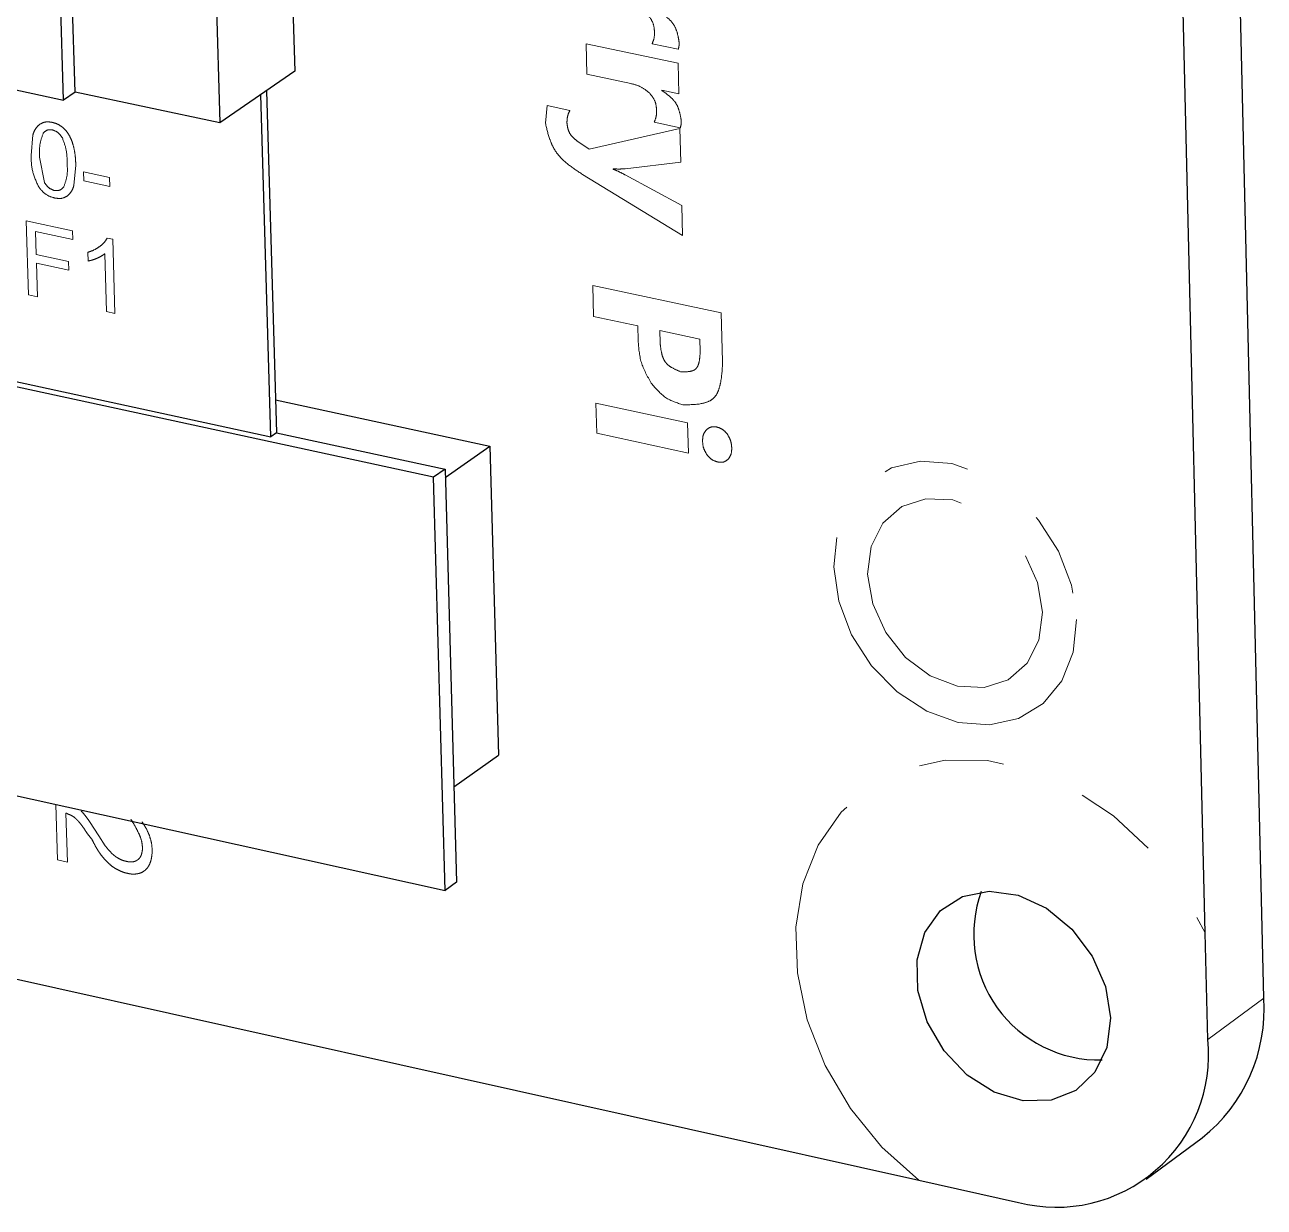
# Model space of a CAD drawing. Header units: millimetres. Extents: x 15 to 415, y 5 to 292.
# Drawn here: x 141.52 to 160.04, y 55.66 to 73.32 of the extents above; entities that cross this region are included whole.
import ezdxf

# ---------------------------------------------------------------- set-up
doc = ezdxf.new("R2010")
doc.units = ezdxf.units.MM
doc.linetypes.add('PHANTOM', pattern=[12.7, 6.35, -1.27, 1.27, -1.27, 1.27, -1.27])

msp = doc.modelspace()

# ---------------------------------------------------------------- linework, layer by layer
at = {"color": 7, "linetype": 'Continuous', "lineweight": 25}
for p, q in [((160.034, 58.782), (159.301, 89.953)), ((145.177, 85.865), (145.557, 72.625)), ((159.158, 59.758), (158.771, 75.979)), ((144.369, 74.184), (144.437, 71.853)), ((142.103, 72.196), (142.057, 73.748)), ((142.277, 72.315), (142.23, 73.866)), ((138.361, 72.996), (142.103, 72.196)), ((145.557, 72.625), (144.437, 71.853)), ((142.277, 72.315), (142.103, 72.196)), ((144.437, 71.853), (142.277, 72.315)), ((145.198, 67.167), (145.05, 72.276)), ((145.137, 72.335), (145.284, 67.227)), ((147.631, 66.561), (134.836, 69.336)), ((134.923, 69.395), (145.198, 67.167)), ((145.27, 67.72), (148.471, 67.027)), ((145.284, 67.227), (145.198, 67.167)), ((145.284, 67.227), (147.803, 66.681)), ((147.806, 66.559), (148.471, 67.027)), ((148.471, 67.027), (148.599, 62.412)), ((147.803, 66.681), (147.631, 66.561)), ((147.803, 66.681), (147.975, 60.513)), ((147.804, 60.391), (147.631, 66.561)), ((135.037, 63.212), (147.804, 60.391)), ((147.935, 61.94), (148.599, 62.412)), ((128.01, 62.049), (154.879, 56.062)), ((147.975, 60.513), (147.804, 60.391)), ((159.196, 58.166), (159.158, 59.758)), ((158.275, 56.078), (159.114, 56.696)), ((154.879, 56.062), (156.369, 55.73))]:
    msp.add_line(p, q, dxfattribs=at)
at = {"color": 8, "linetype": 'PHANTOM', "lineweight": 18}
for p, q in [((149.911, 73.036), (151.284, 72.745)), ((149.923, 72.582), (149.911, 73.036)), ((151.286, 72.954), (150.896, 73.037)), ((150.578, 72.442), (149.923, 72.582)), ((151.284, 72.745), (151.296, 72.29)), ((151.041, 72.344), (151.041, 72.338)), ((151.296, 72.29), (151.041, 72.344)), ((149.303, 71.848), (149.33, 72.112)), ((149.33, 72.112), (149.668, 72.04)), ((151.317, 71.782), (150.927, 71.865)), ((141.618, 71.369), (141.646, 71.676)), ((149.956, 71.464), (151.31, 71.769)), ((151.31, 71.769), (151.323, 71.266)), ((149.784, 71.577), (149.956, 71.464)), ((141.747, 71.341), (141.818, 70.966)), ((142.287, 71.225), (142.259, 70.919)), ((142.407, 70.987), (142.403, 71.124)), ((142.403, 71.124), (142.79, 71.041)), ((150.313, 71.169), (150.313, 71.163)), ((151.323, 71.266), (150.495, 71.17)), ((142.794, 70.904), (142.407, 70.987)), ((142.79, 71.041), (142.794, 70.904)), ((151.352, 70.172), (149.855, 71.086)), ((150.495, 71.077), (151.34, 70.621)), ((151.34, 70.621), (151.352, 70.172)), ((141.547, 70.391), (142.238, 70.243)), ((141.58, 69.287), (141.547, 70.391)), ((141.686, 70.232), (141.697, 69.89)), ((142.242, 70.112), (141.686, 70.232)), ((142.238, 70.243), (142.242, 70.112)), ((142.757, 70.135), (142.838, 70.118)), ((142.838, 70.118), (142.871, 69.008)), ((141.697, 69.89), (142.178, 69.786)), ((142.472, 69.791), (142.468, 69.922)), ((142.745, 69.036), (142.719, 69.9)), ((141.701, 69.759), (141.716, 69.258)), ((142.182, 69.656), (141.701, 69.759)), ((142.178, 69.786), (142.182, 69.656)), ((141.716, 69.258), (141.58, 69.287)), ((150.009, 69.428), (151.93, 69.016)), ((150.021, 68.965), (150.009, 69.428)), ((142.871, 69.008), (142.745, 69.036)), ((150.682, 68.823), (150.021, 68.965)), ((151.93, 69.016), (151.949, 68.29)), ((150.688, 68.602), (150.682, 68.823)), ((151.609, 68.624), (151.01, 68.753)), ((151.01, 68.753), (151.015, 68.57)), ((151.614, 68.442), (151.609, 68.624)), ((150.069, 67.218), (150.056, 67.67)), ((150.056, 67.67), (151.427, 67.374)), ((151.439, 66.922), (150.069, 67.218)), ((151.427, 67.374), (151.439, 66.922)), ((142.012, 60.848), (141.987, 61.676)), ((142.139, 61.546), (142.161, 60.815)), ((142.147, 61.543), (142.139, 61.546)), ((142.171, 61.531), (142.147, 61.543)), ((142.492, 61.421), (142.63, 61.205)), ((142.63, 61.205), (142.728, 61.058)), ((143.427, 60.95), (143.422, 60.915)), ((143.428, 60.987), (143.427, 60.95)), ((142.161, 60.815), (142.012, 60.848)), ((160.034, 58.782), (159.196, 58.166))]:
    msp.add_line(p, q, dxfattribs=at)
at = {"color": 8, "linetype": 'PHANTOM', "lineweight": 18, "flags": 128}
for points in [[(157.236, 64.437), (157.186, 63.95), (157.016, 63.523), (156.738, 63.185), (156.369, 62.96), (155.937, 62.862), (155.469, 62.899), (154.999, 63.067), (154.557, 63.355), (154.175, 63.743), (153.877, 64.206), (153.684, 64.71), (153.61, 65.223), (153.659, 65.71), (153.827, 66.137), (154.105, 66.475), (154.472, 66.701), (154.904, 66.8), (155.372, 66.765), (155.844, 66.598), (156.286, 66.31), (156.67, 65.921), (156.969, 65.457), (157.162, 64.951), (157.236, 64.437)], [(156.727, 64.547), (156.674, 64.131), (156.498, 63.783), (156.217, 63.538), (155.857, 63.42), (155.456, 63.44), (155.051, 63.595), (154.682, 63.872), (154.386, 64.242), (154.191, 64.67), (154.116, 65.113), (154.169, 65.529), (154.344, 65.877), (154.625, 66.123), (154.984, 66.242), (155.386, 66.223), (155.791, 66.068), (156.16, 65.791), (156.457, 65.42), (156.653, 64.991), (156.727, 64.547)], [(154.879, 56.062), (154.33, 56.554), (153.859, 57.132), (153.482, 57.776), (153.214, 58.46), (153.067, 59.158), (153.045, 59.843), (153.15, 60.487), (153.377, 61.066), (153.718, 61.558), (154.16, 61.943), (154.686, 62.206), (155.275, 62.336), (155.905, 62.329), (156.55, 62.183), (157.185, 61.906), (157.786, 61.507), (158.329, 61.002), (158.792, 60.411), (159.158, 59.758)]]:
    msp.add_lwpolyline(points, dxfattribs=at)
at = {"color": 7, "linetype": 'Continuous', "lineweight": 25, "flags": 128}
msp.add_lwpolyline([(157.743, 58.487), (157.689, 58.047), (157.512, 57.675), (157.226, 57.403), (156.857, 57.257), (156.439, 57.248), (156.008, 57.378), (155.602, 57.634), (155.258, 57.995), (155.005, 58.428), (154.867, 58.894), (154.855, 59.353), (154.971, 59.763), (155.205, 60.089), (155.535, 60.301), (155.933, 60.381), (156.363, 60.32), (156.787, 60.125), (157.167, 59.813), (157.469, 59.411), (157.667, 58.956), (157.743, 58.487)], dxfattribs=at)
at = {"color": 7, "linetype": 'Continuous', "lineweight": 25}
for centre, radius, start, end in [((157.572, 59.731), 1.872, 159.8959, 271.4435), ((157.593, 58.613), 2.446, 308.4224, 3.9591), ((156.932, 57.935), 2.276, 255.6804, 5.8266)]:
    msp.add_arc(centre, radius, start, end, dxfattribs=at)
at = {"color": 8, "linetype": 'PHANTOM', "lineweight": 18}
for points, knots in [([(151.01, 73.511), (151.049, 73.484), (151.123, 73.431), (151.225, 73.33), (151.276, 73.197), (151.292, 73.109), (151.299, 73.063)], [0, 0, 0, 0, 0.2610009, 0.5019268, 0.7408509, 1, 1, 1, 1]), ([(150.932, 73.22), (150.927, 73.266), (150.918, 73.358), (150.856, 73.435), (150.825, 73.473)], [0, 0, 0, 0, 0.500657, 1, 1, 1, 1]), ([(150.896, 73.037), (150.908, 73.065), (150.931, 73.121), (150.932, 73.187), (150.932, 73.22)], [0, 0, 0, 0, 0.499675, 1, 1, 1, 1]), ([(151.299, 73.063), (151.3, 73.044), (151.3, 73.006), (151.291, 72.972), (151.286, 72.954)], [0, 0, 0, 0, 0.500589, 1, 1, 1, 1]), ([(150.856, 72.301), (150.813, 72.336), (150.726, 72.406), (150.628, 72.43), (150.578, 72.442)], [0, 0, 0, 0, 0.498875, 1, 1, 1, 1]), ([(150.964, 72.048), (150.959, 72.094), (150.949, 72.186), (150.887, 72.262), (150.856, 72.301)], [0, 0, 0, 0, 0.500657, 1, 1, 1, 1]), ([(151.041, 72.338), (151.08, 72.311), (151.155, 72.258), (151.256, 72.158), (151.308, 72.025), (151.323, 71.937), (151.331, 71.891)], [0, 0, 0, 0, 0.261001, 0.501927, 0.740851, 1, 1, 1, 1]), ([(149.668, 72.04), (149.654, 72.013), (149.627, 71.957), (149.625, 71.888), (149.624, 71.854)], [0, 0, 0, 0, 0.499969, 1, 1, 1, 1]), ([(150.927, 71.865), (150.939, 71.893), (150.962, 71.949), (150.963, 72.015), (150.964, 72.048)], [0, 0, 0, 0, 0.499675, 1, 1, 1, 1]), ([(141.752, 71.837), (141.779, 71.85), (141.835, 71.878), (141.902, 71.867), (141.935, 71.862)], [0, 0, 0, 0, 0.499332, 1, 1, 1, 1]), ([(141.935, 71.862), (141.961, 71.855), (142.011, 71.842), (142.058, 71.811), (142.081, 71.795)], [0, 0, 0, 0, 0.500312, 1, 1, 1, 1]), ([(149.855, 71.086), (149.785, 71.132), (149.651, 71.22), (149.498, 71.358), (149.412, 71.496), (149.35, 71.648), (149.322, 71.768), (149.303, 71.848)], [0, 0, 0, 0, 0.261339, 0.504187, 0.615515, 0.74331, 1, 1, 1, 1]), ([(149.624, 71.854), (149.627, 71.827), (149.635, 71.774), (149.662, 71.694), (149.719, 71.63), (149.762, 71.595), (149.784, 71.577)], [0, 0, 0, 0, 0.259104, 0.499708, 0.740615, 1, 1, 1, 1]), ([(151.331, 71.891), (151.331, 71.872), (151.332, 71.834), (151.322, 71.799), (151.317, 71.782)], [0, 0, 0, 0, 0.500589, 1, 1, 1, 1]), ([(141.646, 71.676), (141.657, 71.709), (141.68, 71.773), (141.728, 71.816), (141.752, 71.837)], [0, 0, 0, 0, 0.500545, 1, 1, 1, 1]), ([(141.801, 71.7), (141.781, 71.646), (141.739, 71.536), (141.745, 71.406), (141.747, 71.341)], [0, 0, 0, 0, 0.498155, 1, 1, 1, 1]), ([(141.937, 71.75), (141.91, 71.752), (141.854, 71.757), (141.819, 71.719), (141.801, 71.7)], [0, 0, 0, 0, 0.4996695, 1, 1, 1, 1]), ([(142.087, 71.629), (142.067, 71.658), (142.027, 71.716), (141.967, 71.739), (141.937, 71.75)], [0, 0, 0, 0, 0.501347, 1, 1, 1, 1]), ([(142.081, 71.795), (142.102, 71.777), (142.143, 71.741), (142.173, 71.694), (142.187, 71.67)], [0, 0, 0, 0, 0.499881, 1, 1, 1, 1]), ([(142.187, 71.67), (142.202, 71.641), (142.231, 71.583), (142.248, 71.522), (142.256, 71.492)], [0, 0, 0, 0, 0.49982, 1, 1, 1, 1]), ([(142.157, 71.253), (142.157, 71.316), (142.156, 71.44), (142.11, 71.566), (142.087, 71.629)], [0, 0, 0, 0, 0.50199, 1, 1, 1, 1]), ([(142.256, 71.492), (142.265, 71.447), (142.282, 71.357), (142.285, 71.269), (142.287, 71.225)], [0, 0, 0, 0, 0.499779, 1, 1, 1, 1]), ([(141.733, 70.898), (141.697, 70.975), (141.626, 71.13), (141.621, 71.289), (141.618, 71.369)], [0, 0, 0, 0, 0.498075, 1, 1, 1, 1]), ([(142.109, 70.904), (142.128, 70.957), (142.167, 71.065), (142.161, 71.19), (142.157, 71.253)], [0, 0, 0, 0, 0.4980423, 1, 1, 1, 1]), ([(150.495, 71.17), (150.465, 71.168), (150.406, 71.163), (150.344, 71.167), (150.313, 71.169)], [0, 0, 0, 0, 0.499937, 1, 1, 1, 1]), ([(150.313, 71.163), (150.344, 71.151), (150.405, 71.125), (150.465, 71.093), (150.495, 71.077)], [0, 0, 0, 0, 0.499948, 1, 1, 1, 1]), ([(141.818, 70.966), (141.837, 70.937), (141.877, 70.878), (141.936, 70.856), (141.966, 70.845)], [0, 0, 0, 0, 0.501522, 1, 1, 1, 1]), ([(142.259, 70.919), (142.248, 70.887), (142.225, 70.822), (142.178, 70.779), (142.154, 70.758)], [0, 0, 0, 0, 0.500536, 1, 1, 1, 1]), ([(141.969, 70.733), (141.924, 70.747), (141.833, 70.774), (141.766, 70.856), (141.733, 70.898)], [0, 0, 0, 0, 0.500695, 1, 1, 1, 1]), ([(141.966, 70.845), (141.995, 70.843), (142.055, 70.84), (142.091, 70.882), (142.109, 70.904)], [0, 0, 0, 0, 0.498446, 1, 1, 1, 1]), ([(142.154, 70.758), (142.126, 70.744), (142.071, 70.717), (142.003, 70.728), (141.969, 70.733)], [0, 0, 0, 0, 0.499309, 1, 1, 1, 1]), ([(142.468, 69.922), (142.501, 69.933), (142.566, 69.955), (142.621, 69.993), (142.649, 70.012)], [0, 0, 0, 0, 0.500064, 1, 1, 1, 1]), ([(142.649, 70.012), (142.67, 70.029), (142.713, 70.063), (142.742, 70.111), (142.757, 70.135)], [0, 0, 0, 0, 0.500399, 1, 1, 1, 1]), ([(142.603, 69.832), (142.582, 69.824), (142.54, 69.806), (142.495, 69.796), (142.472, 69.791)], [0, 0, 0, 0, 0.500074, 1, 1, 1, 1]), ([(142.719, 69.9), (142.701, 69.887), (142.665, 69.86), (142.623, 69.842), (142.603, 69.832)], [0, 0, 0, 0, 0.499876, 1, 1, 1, 1]), ([(150.883, 67.968), (150.825, 68.07), (150.71, 68.275), (150.696, 68.493), (150.688, 68.602)], [0, 0, 0, 0, 0.498948, 1, 1, 1, 1]), ([(151.015, 68.57), (151.021, 68.52), (151.029, 68.445), (151.056, 68.349), (151.087, 68.287), (151.134, 68.236), (151.215, 68.182), (151.282, 68.154), (151.328, 68.135)], [0, 0, 0, 0, 0.269208, 0.396524, 0.50415, 0.608194, 0.734881, 1, 1, 1, 1]), ([(151.328, 68.135), (151.372, 68.135), (151.438, 68.135), (151.515, 68.155), (151.559, 68.186), (151.586, 68.236), (151.608, 68.321), (151.612, 68.393), (151.614, 68.442)], [0, 0, 0, 0, 0.264718, 0.3887, 0.495146, 0.600391, 0.730521, 1, 1, 1, 1]), ([(151.949, 68.29), (151.944, 68.188), (151.937, 68.038), (151.893, 67.861), (151.838, 67.756), (151.747, 67.69), (151.586, 67.645), (151.45, 67.645), (151.357, 67.645)], [0, 0, 0, 0, 0.269663, 0.397369, 0.505306, 0.609478, 0.735568, 1, 1, 1, 1]), ([(151.357, 67.645), (151.267, 67.672), (151.086, 67.728), (150.951, 67.888), (150.883, 67.968)], [0, 0, 0, 0, 0.500378, 1, 1, 1, 1]), ([(151.65, 67.098), (151.651, 67.133), (151.653, 67.201), (151.69, 67.248), (151.709, 67.272)], [0, 0, 0, 0, 0.500707, 1, 1, 1, 1]), ([(151.709, 67.272), (151.73, 67.289), (151.774, 67.322), (151.833, 67.315), (151.863, 67.312)], [0, 0, 0, 0, 0.500064, 1, 1, 1, 1]), ([(151.863, 67.312), (151.893, 67.302), (151.952, 67.284), (151.997, 67.231), (152.02, 67.205)], [0, 0, 0, 0, 0.500298, 1, 1, 1, 1]), ([(151.716, 66.897), (151.697, 66.929), (151.658, 66.993), (151.653, 67.063), (151.65, 67.098)], [0, 0, 0, 0, 0.499161, 1, 1, 1, 1]), ([(152.02, 67.205), (152.039, 67.173), (152.077, 67.108), (152.083, 67.039), (152.085, 67.004)], [0, 0, 0, 0, 0.499238, 1, 1, 1, 1]), ([(151.876, 66.79), (151.846, 66.799), (151.786, 66.818), (151.74, 66.87), (151.716, 66.897)], [0, 0, 0, 0, 0.500348, 1, 1, 1, 1]), ([(152.085, 67.004), (152.085, 66.97), (152.083, 66.902), (152.048, 66.853), (152.03, 66.829)], [0, 0, 0, 0, 0.500856, 1, 1, 1, 1]), ([(152.03, 66.829), (152.008, 66.812), (151.965, 66.779), (151.906, 66.786), (151.876, 66.79)], [0, 0, 0, 0, 0.499669, 1, 1, 1, 1]), ([(142.26, 61.486), (142.246, 61.495), (142.217, 61.514), (142.187, 61.526), (142.171, 61.531)], [0, 0, 0, 0, 0.499858, 1, 1, 1, 1]), ([(142.339, 61.409), (142.327, 61.423), (142.303, 61.451), (142.274, 61.474), (142.26, 61.486)], [0, 0, 0, 0, 0.500155, 1, 1, 1, 1]), ([(142.369, 61.576), (142.391, 61.552), (142.436, 61.503), (142.473, 61.449), (142.492, 61.421)], [0, 0, 0, 0, 0.499925, 1, 1, 1, 1]), ([(142.427, 61.287), (142.414, 61.308), (142.386, 61.35), (142.355, 61.389), (142.339, 61.409)], [0, 0, 0, 0, 0.5000638, 1, 1, 1, 1]), ([(142.53, 61.15), (142.512, 61.172), (142.475, 61.216), (142.443, 61.263), (142.427, 61.287)], [0, 0, 0, 0, 0.499983, 1, 1, 1, 1]), ([(143.235, 61.227), (143.216, 61.265), (143.178, 61.343), (143.133, 61.417), (143.111, 61.454)], [0, 0, 0, 0, 0.499942, 1, 1, 1, 1]), ([(143.275, 61.417), (143.297, 61.384), (143.341, 61.319), (143.371, 61.247), (143.386, 61.211)], [0, 0, 0, 0, 0.500097, 1, 1, 1, 1]), ([(142.645, 60.947), (142.623, 60.98), (142.581, 61.045), (142.547, 61.115), (142.53, 61.15)], [0, 0, 0, 0, 0.499849, 1, 1, 1, 1]), ([(143.282, 61.038), (143.279, 61.07), (143.273, 61.133), (143.248, 61.196), (143.235, 61.227)], [0, 0, 0, 0, 0.499905, 1, 1, 1, 1]), ([(143.386, 61.211), (143.398, 61.173), (143.422, 61.099), (143.426, 61.024), (143.428, 60.987)], [0, 0, 0, 0, 0.499828, 1, 1, 1, 1]), ([(142.762, 60.81), (142.741, 60.831), (142.699, 60.874), (142.663, 60.923), (142.645, 60.947)], [0, 0, 0, 0, 0.4999752, 1, 1, 1, 1]), ([(142.728, 61.058), (142.743, 61.038), (142.772, 60.998), (142.807, 60.963), (142.824, 60.945)], [0, 0, 0, 0, 0.500079, 1, 1, 1, 1]), ([(142.824, 60.945), (142.84, 60.931), (142.871, 60.902), (142.907, 60.88), (142.924, 60.869)], [0, 0, 0, 0, 0.500031, 1, 1, 1, 1]), ([(143.224, 60.857), (143.234, 60.868), (143.253, 60.889), (143.264, 60.917), (143.269, 60.931)], [0, 0, 0, 0, 0.499875, 1, 1, 1, 1]), ([(143.269, 60.931), (143.273, 60.948), (143.282, 60.982), (143.282, 61.019), (143.282, 61.038)], [0, 0, 0, 0, 0.499871, 1, 1, 1, 1]), ([(143.422, 60.915), (143.42, 60.891), (143.414, 60.844), (143.397, 60.802), (143.389, 60.781)], [0, 0, 0, 0, 0.500061, 1, 1, 1, 1]), ([(142.898, 60.707), (142.874, 60.721), (142.826, 60.751), (142.783, 60.79), (142.762, 60.81)], [0, 0, 0, 0, 0.500013, 1, 1, 1, 1]), ([(142.924, 60.869), (142.944, 60.859), (142.982, 60.84), (143.022, 60.83), (143.042, 60.825)], [0, 0, 0, 0, 0.499873, 1, 1, 1, 1]), ([(143.042, 60.825), (143.06, 60.821), (143.097, 60.814), (143.131, 60.818), (143.149, 60.82)], [0, 0, 0, 0, 0.500218, 1, 1, 1, 1]), ([(143.149, 60.82), (143.163, 60.824), (143.191, 60.831), (143.213, 60.849), (143.224, 60.857)], [0, 0, 0, 0, 0.50016, 1, 1, 1, 1]), ([(143.389, 60.781), (143.379, 60.763), (143.359, 60.726), (143.33, 60.699), (143.315, 60.686)], [0, 0, 0, 0, 0.500061, 1, 1, 1, 1]), ([(143.062, 60.645), (143.034, 60.652), (142.979, 60.666), (142.925, 60.693), (142.898, 60.707)], [0, 0, 0, 0, 0.500127, 1, 1, 1, 1]), ([(143.204, 60.639), (143.181, 60.636), (143.135, 60.631), (143.086, 60.64), (143.062, 60.645)], [0, 0, 0, 0, 0.4998803, 1, 1, 1, 1]), ([(143.315, 60.686), (143.298, 60.675), (143.265, 60.652), (143.224, 60.643), (143.204, 60.639)], [0, 0, 0, 0, 0.499911, 1, 1, 1, 1])]:
    msp.add_open_spline(points, degree=3, knots=knots, dxfattribs=at)

doc.saveas('drawing.dxf')
